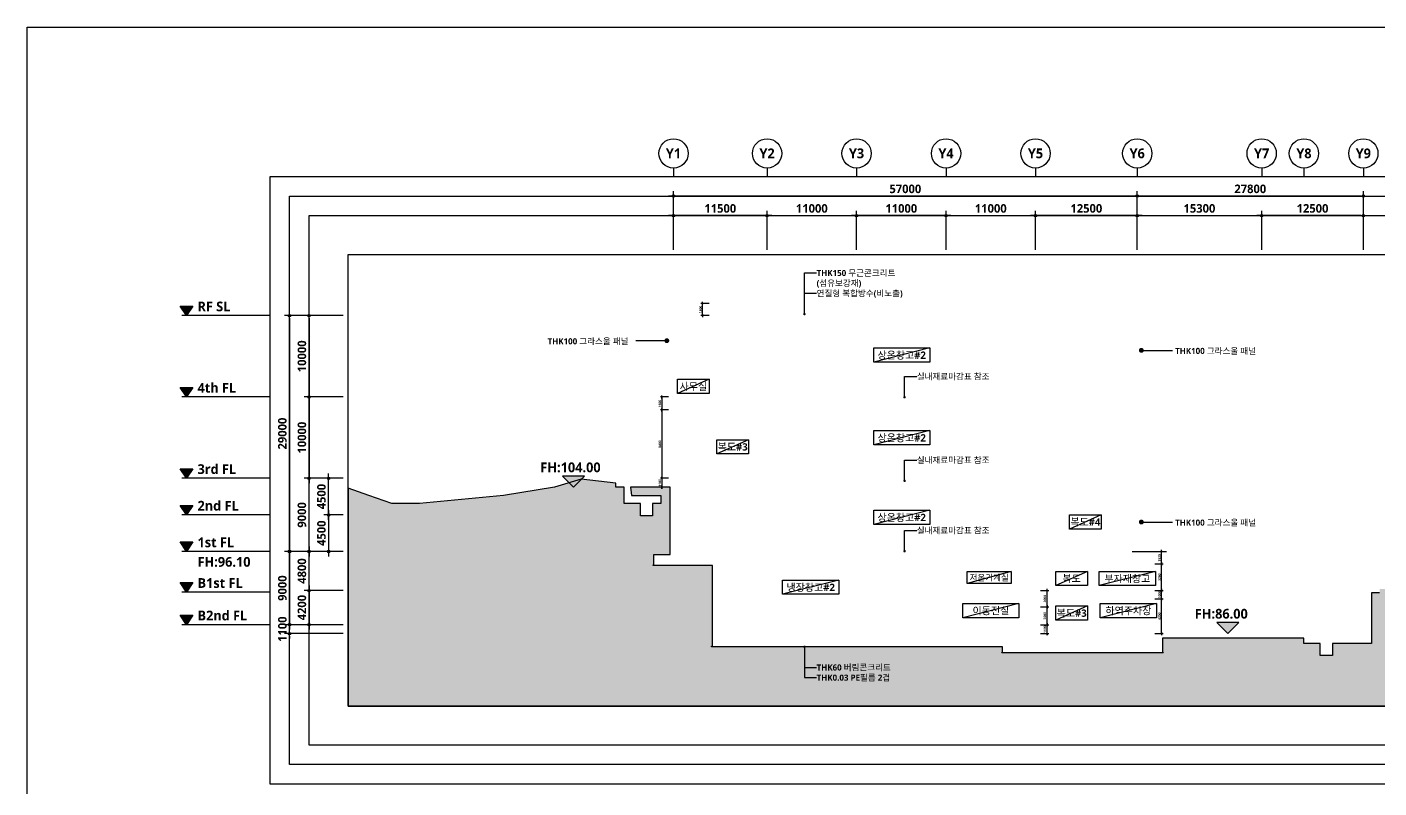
# Model space of a CAD drawing. Header units: millimetres. Extents: x 0 to 190005487, y 0 to 455456909.
# Drawn here: x 0 to 166186, y 84643 to 178200 of the extents above; entities that cross this region are included whole.
import ezdxf
from ezdxf.enums import TextEntityAlignment as Align

# ---------------------------------------------------------------- set-up
doc = ezdxf.new("R2010")
doc.units = ezdxf.units.MM
doc.header["$LTSCALE"] = 400
doc.header["$MEASUREMENT"] = 0
doc.header["$PDSIZE"] = -10
doc.layers.get('0').update_dxf_attribs({"linetype": 'CONTINUOUS'})
doc.layers.get('Defpoints').update_dxf_attribs({"color": 153, "linetype": 'CONTINUOUS'})
for name, color, linetype in [('A-ANNO-GRA1', 7, 'CONTINUOUS'), ('A-ANNO-TEXT1', 7, 'CONTINUOUS'), ('A-ANNO-TEXT2', 3, 'CONTINUOUS'), ('A-ST-AXIS-BUB', 7, 'CONTINUOUS'), ('A-ST-AXIS-DIM', 7, 'CONTINUOUS'), ('AA-XXXX-TXT2', 3, 'CONTINUOUS'), ('elev', 8, 'CONTINUOUS'), ('X-SEC-종$0$A-ST-AXIS-BUB', 7, 'CONTINUOUS')]:
    doc.layers.add(name, color=color, linetype=linetype)
doc.layers.add('Defpoint', color=161, linetype='CONTINUOUS', plot=False)
doc.styles.add('SH_대대리576', font='NanumGothicBold.ttf')
doc.dimstyles.new('SHP 100', dxfattribs={"dimscale": 100, "dimtxt": 3, "dimasz": 1, "dimexe": 2, "dimexo": 2, "dimgap": 1, "dimtad": 1, "dimdec": 0, "dimzin": 0, "dimdsep": 46, "dimtxsty": 'SH_대대리576', "dimblk": 'DIMDOT', "dimcen": 0.09, "dimclrt": 3, "dimadec": 0, "dimazin": 1, "dimtfac": 1, "dimtdec": 0, "dimtix": 1, "dimtmove": 2, "dimatfit": 0, "dimldrblk": 'DIMDOT', "dimfxl": 1, "dimtfillclr": 3, "dimtolj": 1, "dimtzin": 0, "dimarcsym": 0})
doc.dimstyles.new('SHP 600', dxfattribs={"dimscale": 300, "dimtxt": 3.5, "dimasz": 1, "dimexe": 2, "dimexo": 2, "dimgap": 1, "dimtad": 1, "dimdec": 0, "dimzin": 0, "dimdsep": 46, "dimtxsty": 'SH_대대리576', "dimblk": 'DIMDOT', "dimcen": 0.09, "dimclrd": 256, "dimclre": 256, "dimclrt": 3, "dimadec": 0, "dimazin": 1, "dimtfac": 1, "dimtdec": 0, "dimtix": 1, "dimtmove": 2, "dimatfit": 0, "dimldrblk": 'DIMDOT', "dimfxl": 1, "dimtfillclr": 3, "dimtolj": 1, "dimtzin": 0, "dimlwd": -1, "dimlwe": -1, "dimarcsym": 0})

# ---------------------------------------------------------------- blocks, each defined once
blk = doc.blocks.new('DIMDOT')
at = {"color": 0}
blk.add_line((-2, 0), (2, 0), dxfattribs=at)
for radius in [0.5, 0.25]:
    blk.add_circle((0, 0), radius, dxfattribs=at)
blk = doc.blocks.new('*D1411')
at = {"layer": 'A-ST-AXIS-DIM'}
for p, q in [((79468, 150817), (79468, 158017)), ((136468, 150817), (136468, 158017)), ((136168, 157417), (79768, 157417))]:
    blk.add_line(p, q, dxfattribs=at)
at = {"layer": 'Defpoints', "color": 0}
for p in [(79468, 157417), (79468, 150217), (136468, 150217)]:
    blk.add_point(p, dxfattribs=at)
at = {"layer": 'A-ST-AXIS-DIM', "linetype": 'ByBlock', "xscale": 300, "yscale": 300, "zscale": 300, "rotation": 180}
blk.add_blockref('DIMDOT', (79468, 157417), dxfattribs=at)
at = {"layer": 'A-ST-AXIS-DIM', "linetype": 'ByBlock', "xscale": 300, "yscale": 300, "zscale": 300}
blk.add_blockref('DIMDOT', (136468, 157417), dxfattribs=at)
at = {"layer": 'A-ST-AXIS-DIM', "color": 3, "insert": (107968, 158295), "char_height": 1050, "attachment_point": 5, "style": 'SH_대대리576'}
blk.add_mtext('\\A1;57000', dxfattribs=at)
blk = doc.blocks.new('*D1412')
at = {"layer": 'A-ST-AXIS-DIM'}
for p, q in [((79468, 150817), (79468, 155617)), ((90668, 155017), (79768, 155017)), ((90968, 150817), (90968, 155617))]:
    blk.add_line(p, q, dxfattribs=at)
at = {"layer": 'Defpoints', "color": 0}
for p in [(79468, 155017), (79468, 150217), (90968, 150217)]:
    blk.add_point(p, dxfattribs=at)
at = {"layer": 'A-ST-AXIS-DIM', "linetype": 'ByBlock', "xscale": 300, "yscale": 300, "zscale": 300, "rotation": 180}
blk.add_blockref('DIMDOT', (79468, 155017), dxfattribs=at)
at = {"layer": 'A-ST-AXIS-DIM', "linetype": 'ByBlock', "xscale": 300, "yscale": 300, "zscale": 300}
blk.add_blockref('DIMDOT', (90968, 155017), dxfattribs=at)
at = {"layer": 'A-ST-AXIS-DIM', "color": 3, "insert": (85218, 155895), "char_height": 1050, "attachment_point": 5, "style": 'SH_대대리576'}
blk.add_mtext('\\A1;11500', dxfattribs=at)
blk = doc.blocks.new('X-SEC-종$0$A-ST-AXIS-BUB-1')
at = {"layer": 'A-ST-AXIS-BUB'}
blk.add_line((0, 350), (0, 0), dxfattribs=at)
blk.add_circle((0, 950), 600, dxfattribs=at)
blk = doc.blocks.new('*D1413')
at = {"layer": 'A-ST-AXIS-DIM'}
for p, q in [((90968, 150817), (90968, 155617)), ((91268, 155017), (101668, 155017)), ((101968, 150817), (101968, 155617))]:
    blk.add_line(p, q, dxfattribs=at)
at = {"layer": 'Defpoints', "color": 0}
for p in [(101968, 155017), (90968, 150217), (101968, 150217)]:
    blk.add_point(p, dxfattribs=at)
at = {"layer": 'A-ST-AXIS-DIM', "linetype": 'ByBlock', "xscale": 300, "yscale": 300, "zscale": 300, "rotation": 180}
blk.add_blockref('DIMDOT', (90968, 155017), dxfattribs=at)
at = {"layer": 'A-ST-AXIS-DIM', "linetype": 'ByBlock', "xscale": 300, "yscale": 300, "zscale": 300}
blk.add_blockref('DIMDOT', (101968, 155017), dxfattribs=at)
at = {"layer": 'A-ST-AXIS-DIM', "color": 3, "insert": (96468, 155893), "char_height": 1050, "attachment_point": 5, "style": 'SH_대대리576'}
blk.add_mtext('\\A1;11000', dxfattribs=at)
blk = doc.blocks.new('*D1414')
at = {"layer": 'A-ST-AXIS-DIM'}
for p, q in [((101968, 150817), (101968, 155617)), ((112668, 155017), (102268, 155017)), ((112968, 150817), (112968, 155617))]:
    blk.add_line(p, q, dxfattribs=at)
at = {"layer": 'Defpoints', "color": 0}
for p in [(101968, 155017), (101968, 150217), (112968, 150217)]:
    blk.add_point(p, dxfattribs=at)
at = {"layer": 'A-ST-AXIS-DIM', "linetype": 'ByBlock', "xscale": 300, "yscale": 300, "zscale": 300, "rotation": 180}
blk.add_blockref('DIMDOT', (101968, 155017), dxfattribs=at)
at = {"layer": 'A-ST-AXIS-DIM', "linetype": 'ByBlock', "xscale": 300, "yscale": 300, "zscale": 300}
blk.add_blockref('DIMDOT', (112968, 155017), dxfattribs=at)
at = {"layer": 'A-ST-AXIS-DIM', "color": 3, "insert": (107468, 155893), "char_height": 1050, "attachment_point": 5, "style": 'SH_대대리576'}
blk.add_mtext('\\A1;11000', dxfattribs=at)
blk = doc.blocks.new('*D1415')
at = {"layer": 'A-ST-AXIS-DIM'}
for p, q in [((112968, 150817), (112968, 155617)), ((113268, 155017), (123668, 155017)), ((123968, 150817), (123968, 155617))]:
    blk.add_line(p, q, dxfattribs=at)
at = {"layer": 'Defpoints', "color": 0}
for p in [(123968, 155017), (112968, 150217), (123968, 150217)]:
    blk.add_point(p, dxfattribs=at)
at = {"layer": 'A-ST-AXIS-DIM', "linetype": 'ByBlock', "xscale": 300, "yscale": 300, "zscale": 300, "rotation": 180}
blk.add_blockref('DIMDOT', (112968, 155017), dxfattribs=at)
at = {"layer": 'A-ST-AXIS-DIM', "linetype": 'ByBlock', "xscale": 300, "yscale": 300, "zscale": 300}
blk.add_blockref('DIMDOT', (123968, 155017), dxfattribs=at)
at = {"layer": 'A-ST-AXIS-DIM', "color": 3, "insert": (118468, 155893), "char_height": 1050, "attachment_point": 5, "style": 'SH_대대리576'}
blk.add_mtext('\\A1;11000', dxfattribs=at)
blk = doc.blocks.new('*D1466')
at = {"layer": 'A-ST-AXIS-DIM'}
for p, q in [((123968, 150817), (123968, 155617)), ((136168, 155017), (124268, 155017)), ((136468, 150817), (136468, 155617))]:
    blk.add_line(p, q, dxfattribs=at)
at = {"layer": 'Defpoints', "color": 0}
for p in [(123968, 155017), (123968, 150217), (136468, 150217)]:
    blk.add_point(p, dxfattribs=at)
at = {"layer": 'A-ST-AXIS-DIM', "linetype": 'ByBlock', "xscale": 300, "yscale": 300, "zscale": 300, "rotation": 180}
blk.add_blockref('DIMDOT', (123968, 155017), dxfattribs=at)
at = {"layer": 'A-ST-AXIS-DIM', "linetype": 'ByBlock', "xscale": 300, "yscale": 300, "zscale": 300}
blk.add_blockref('DIMDOT', (136468, 155017), dxfattribs=at)
at = {"layer": 'A-ST-AXIS-DIM', "color": 3, "insert": (130218, 155896), "char_height": 1050, "attachment_point": 5, "style": 'SH_대대리576'}
blk.add_mtext('\\A1;12500', dxfattribs=at)
blk = doc.blocks.new('*D1467')
at = {"layer": 'A-ST-AXIS-DIM'}
for p, q in [((136468, 150817), (136468, 155617)), ((136768, 155017), (151468, 155017)), ((151768, 150817), (151768, 155617))]:
    blk.add_line(p, q, dxfattribs=at)
at = {"layer": 'Defpoints', "color": 0}
for p in [(151768, 155017), (136468, 150217), (151768, 150217)]:
    blk.add_point(p, dxfattribs=at)
at = {"layer": 'A-ST-AXIS-DIM', "linetype": 'ByBlock', "xscale": 300, "yscale": 300, "zscale": 300, "rotation": 180}
blk.add_blockref('DIMDOT', (136468, 155017), dxfattribs=at)
at = {"layer": 'A-ST-AXIS-DIM', "linetype": 'ByBlock', "xscale": 300, "yscale": 300, "zscale": 300}
blk.add_blockref('DIMDOT', (151768, 155017), dxfattribs=at)
at = {"layer": 'A-ST-AXIS-DIM', "color": 3, "insert": (144118, 155897), "char_height": 1050, "attachment_point": 5, "style": 'SH_대대리576'}
blk.add_mtext('\\A1;15300', dxfattribs=at)
blk = doc.blocks.new('*D1468')
at = {"layer": 'A-ST-AXIS-DIM'}
for p, q in [((151768, 150817), (151768, 155617)), ((163968, 155017), (152068, 155017)), ((164268, 150817), (164268, 155617))]:
    blk.add_line(p, q, dxfattribs=at)
at = {"layer": 'Defpoints', "color": 0}
for p in [(151768, 155017), (151768, 150217), (164268, 150217)]:
    blk.add_point(p, dxfattribs=at)
at = {"layer": 'A-ST-AXIS-DIM', "linetype": 'ByBlock', "xscale": 300, "yscale": 300, "zscale": 300, "rotation": 180}
blk.add_blockref('DIMDOT', (151768, 155017), dxfattribs=at)
at = {"layer": 'A-ST-AXIS-DIM', "linetype": 'ByBlock', "xscale": 300, "yscale": 300, "zscale": 300}
blk.add_blockref('DIMDOT', (164268, 155017), dxfattribs=at)
at = {"layer": 'A-ST-AXIS-DIM', "color": 3, "insert": (158018, 155896), "char_height": 1050, "attachment_point": 5, "style": 'SH_대대리576'}
blk.add_mtext('\\A1;12500', dxfattribs=at)
blk = doc.blocks.new('*D1469')
at = {"layer": 'A-ST-AXIS-DIM'}
for p, q in [((38868, 142717), (34068, 142717)), ((34668, 142417), (34668, 133017)), ((38868, 132717), (34068, 132717))]:
    blk.add_line(p, q, dxfattribs=at)
at = {"layer": 'Defpoints', "color": 0}
for p in [(39468, 142717), (34668, 132717), (39468, 132717)]:
    blk.add_point(p, dxfattribs=at)
at = {"layer": 'A-ST-AXIS-DIM', "linetype": 'ByBlock', "xscale": 300, "yscale": 300, "zscale": 300}
for p, rotation in [((34668, 142717), 90), ((34668, 132717), 270)]:
    blk.add_blockref('DIMDOT', p, dxfattribs=dict(at, rotation=rotation))
at = {"layer": 'A-ST-AXIS-DIM', "color": 3, "insert": (33792, 137717), "char_height": 1050, "attachment_point": 5, "rotation": 90, "style": 'SH_대대리576'}
blk.add_mtext('\\A1;10000', dxfattribs=at)
blk = doc.blocks.new('*D1470')
at = {"layer": 'A-ST-AXIS-DIM'}
for p, q in [((38868, 132717), (34068, 132717)), ((34668, 132417), (34668, 123017)), ((38868, 122717), (34068, 122717))]:
    blk.add_line(p, q, dxfattribs=at)
at = {"layer": 'Defpoints', "color": 0}
for p in [(39468, 132717), (34668, 122717), (39468, 122717)]:
    blk.add_point(p, dxfattribs=at)
at = {"layer": 'A-ST-AXIS-DIM', "linetype": 'ByBlock', "xscale": 300, "yscale": 300, "zscale": 300}
for p, rotation in [((34668, 132717), 90), ((34668, 122717), 270)]:
    blk.add_blockref('DIMDOT', p, dxfattribs=dict(at, rotation=rotation))
at = {"layer": 'A-ST-AXIS-DIM', "color": 3, "insert": (33792, 127717), "char_height": 1050, "attachment_point": 5, "rotation": 90, "style": 'SH_대대리576'}
blk.add_mtext('\\A1;10000', dxfattribs=at)
blk = doc.blocks.new('*D1471')
at = {"layer": 'A-ST-AXIS-DIM'}
for p, q in [((38868, 122717), (34068, 122717)), ((34668, 114017), (34668, 122417)), ((38868, 113717), (34068, 113717))]:
    blk.add_line(p, q, dxfattribs=at)
at = {"layer": 'Defpoints', "color": 0}
for p in [(34668, 122717), (39468, 122717), (39468, 113717)]:
    blk.add_point(p, dxfattribs=at)
at = {"layer": 'A-ST-AXIS-DIM', "linetype": 'ByBlock', "xscale": 300, "yscale": 300, "zscale": 300}
for p, rotation in [((34668, 122717), 90), ((34668, 113717), 270)]:
    blk.add_blockref('DIMDOT', p, dxfattribs=dict(at, rotation=rotation))
at = {"layer": 'A-ST-AXIS-DIM', "color": 3, "insert": (33788, 118217), "char_height": 1050, "attachment_point": 5, "rotation": 90, "style": 'SH_대대리576'}
blk.add_mtext('\\A1;9000', dxfattribs=at)
blk = doc.blocks.new('*D1472')
at = {"layer": 'A-ST-AXIS-DIM'}
for p, q in [((38868, 108917), (34068, 108917)), ((34668, 108617), (34668, 105017)), ((38868, 104717), (34068, 104717))]:
    blk.add_line(p, q, dxfattribs=at)
at = {"layer": 'Defpoints', "color": 0}
for p in [(39468, 108917), (34668, 104717), (39468, 104717)]:
    blk.add_point(p, dxfattribs=at)
at = {"layer": 'A-ST-AXIS-DIM', "linetype": 'ByBlock', "xscale": 300, "yscale": 300, "zscale": 300}
for p, rotation in [((34668, 108917), 90), ((34668, 104717), 270)]:
    blk.add_blockref('DIMDOT', p, dxfattribs=dict(at, rotation=rotation))
at = {"layer": 'A-ST-AXIS-DIM', "color": 3, "insert": (33791, 106817), "char_height": 1050, "attachment_point": 5, "rotation": 90, "style": 'SH_대대리576'}
blk.add_mtext('\\A1;4200', dxfattribs=at)
blk = doc.blocks.new('*D1473')
at = {"layer": 'A-ST-AXIS-DIM'}
for p, q in [((38868, 113717), (34068, 113717)), ((34668, 109217), (34668, 113417)), ((38868, 108917), (34068, 108917))]:
    blk.add_line(p, q, dxfattribs=at)
at = {"layer": 'Defpoints', "color": 0}
for p in [(34668, 113717), (39468, 113717), (39468, 108917)]:
    blk.add_point(p, dxfattribs=at)
at = {"layer": 'A-ST-AXIS-DIM', "linetype": 'ByBlock', "xscale": 300, "yscale": 300, "zscale": 300}
for p, rotation in [((34668, 113717), 90), ((34668, 108917), 270)]:
    blk.add_blockref('DIMDOT', p, dxfattribs=dict(at, rotation=rotation))
at = {"layer": 'A-ST-AXIS-DIM', "color": 3, "insert": (33788, 111317), "char_height": 1050, "attachment_point": 5, "rotation": 90, "style": 'SH_대대리576'}
blk.add_mtext('\\A1;4800', dxfattribs=at)
blk = doc.blocks.new('*D1483')
at = {"layer": 'A-ST-AXIS-DIM'}
for p, q in [((38868, 104717), (31668, 104717)), ((32268, 105017), (32268, 105317)), ((32268, 103617), (32268, 104717)), ((38868, 103617), (31668, 103617)), ((32268, 103317), (32268, 103017))]:
    blk.add_line(p, q, dxfattribs=at)
at = {"layer": 'Defpoints', "color": 0}
for p in [(32268, 104717), (39468, 104717), (39468, 103617)]:
    blk.add_point(p, dxfattribs=at)
at = {"layer": 'A-ST-AXIS-DIM', "linetype": 'ByBlock', "xscale": 300, "yscale": 300, "zscale": 300}
for p, rotation in [((32268, 104717), 270), ((32268, 103617), 90)]:
    blk.add_blockref('DIMDOT', p, dxfattribs=dict(at, rotation=rotation))
at = {"layer": 'A-ST-AXIS-DIM', "color": 3, "insert": (31392, 104167), "char_height": 1050, "attachment_point": 5, "rotation": 90, "style": 'SH_대대리576'}
blk.add_mtext('\\A1;1100', dxfattribs=at)
blk = doc.blocks.new('*D1486')
at = {"layer": 'A-ST-AXIS-DIM'}
for p, q in [((38868, 142717), (31668, 142717)), ((32268, 142417), (32268, 114017)), ((38868, 113717), (31668, 113717))]:
    blk.add_line(p, q, dxfattribs=at)
at = {"layer": 'Defpoints', "color": 0}
for p in [(39468, 142717), (32268, 113717), (39468, 113717)]:
    blk.add_point(p, dxfattribs=at)
at = {"layer": 'A-ST-AXIS-DIM', "linetype": 'ByBlock', "xscale": 300, "yscale": 300, "zscale": 300}
for p, rotation in [((32268, 142717), 90), ((32268, 113717), 270)]:
    blk.add_blockref('DIMDOT', p, dxfattribs=dict(at, rotation=rotation))
at = {"layer": 'A-ST-AXIS-DIM', "color": 3, "insert": (31388, 128217), "char_height": 1050, "attachment_point": 5, "rotation": 90, "style": 'SH_대대리576'}
blk.add_mtext('\\A1;29000', dxfattribs=at)
blk = doc.blocks.new('Level - GL_Architecture-538196-단면도-1')
at = {"layer": 'A-ST-AXIS-DIM'}
blk.add_hatch(color=256, dxfattribs=at).paths.add_polyline_path([(-50936, 1188), (-50144, 0), (-49352, 1188)], flags=0)
for p, q in [((-50936, 1188), (-49352, 1188)), ((-50144, 0), (-50936, 1188)), ((-49352, 1188), (-50144, 0)), ((-39756, 0), (-50744, 0))]:
    blk.add_line(p, q, dxfattribs=at)
blk = doc.blocks.new('*D1567')
at = {"layer": 'A-ST-AXIS-DIM'}
for p, q in [((38868, 113717), (31668, 113717)), ((32268, 113417), (32268, 105017)), ((38868, 104717), (31668, 104717))]:
    blk.add_line(p, q, dxfattribs=at)
at = {"layer": 'Defpoints', "color": 0}
for p in [(39468, 113717), (32268, 104717), (39468, 104717)]:
    blk.add_point(p, dxfattribs=at)
at = {"layer": 'A-ST-AXIS-DIM', "linetype": 'ByBlock', "xscale": 300, "yscale": 300, "zscale": 300}
for p, rotation in [((32268, 113717), 90), ((32268, 104717), 270)]:
    blk.add_blockref('DIMDOT', p, dxfattribs=dict(at, rotation=rotation))
at = {"layer": 'A-ST-AXIS-DIM', "color": 3, "insert": (31388, 109217), "char_height": 1050, "attachment_point": 5, "rotation": 90, "style": 'SH_대대리576'}
blk.add_mtext('\\A1;9000', dxfattribs=at)
blk = doc.blocks.new('*D1568')
at = {"layer": 'A-ST-AXIS-DIM'}
for p, q in [((38868, 118217), (36468, 118217)), ((37068, 117917), (37068, 114017)), ((38868, 113717), (36468, 113717))]:
    blk.add_line(p, q, dxfattribs=at)
at = {"layer": 'Defpoints', "color": 0}
for p in [(39468, 118217), (37068, 113717), (39468, 113717)]:
    blk.add_point(p, dxfattribs=at)
at = {"layer": 'A-ST-AXIS-DIM', "linetype": 'ByBlock', "xscale": 300, "yscale": 300, "zscale": 300}
for p, rotation in [((37068, 118217), 90), ((37068, 113717), 270)]:
    blk.add_blockref('DIMDOT', p, dxfattribs=dict(at, rotation=rotation))
at = {"layer": 'A-ST-AXIS-DIM', "color": 3, "insert": (36191, 115967), "char_height": 1050, "attachment_point": 5, "rotation": 90, "style": 'SH_대대리576'}
blk.add_mtext('\\A1;4500', dxfattribs=at)
blk = doc.blocks.new('*D1569')
at = {"layer": 'A-ST-AXIS-DIM'}
for p, q in [((38868, 122717), (36468, 122717)), ((37068, 118517), (37068, 122417)), ((38868, 118217), (36468, 118217))]:
    blk.add_line(p, q, dxfattribs=at)
at = {"layer": 'Defpoints', "color": 0}
for p in [(37068, 122717), (39468, 122717), (39468, 118217)]:
    blk.add_point(p, dxfattribs=at)
at = {"layer": 'A-ST-AXIS-DIM', "linetype": 'ByBlock', "xscale": 300, "yscale": 300, "zscale": 300}
for p, rotation in [((37068, 122717), 90), ((37068, 118217), 270)]:
    blk.add_blockref('DIMDOT', p, dxfattribs=dict(at, rotation=rotation))
at = {"layer": 'A-ST-AXIS-DIM', "color": 3, "insert": (36191, 120467), "char_height": 1050, "attachment_point": 5, "rotation": 90, "style": 'SH_대대리576'}
blk.add_mtext('\\A1;4500', dxfattribs=at)
blk = doc.blocks.new('*D1625')
at = {"color": 0, "lineweight": -2}
for p, q in [((124568, 104717), (125585, 104717)), ((125385, 104817), (125385, 104917)), ((125385, 103617), (125385, 104717)), ((124568, 103617), (125585, 103617)), ((125385, 103517), (125385, 103417))]:
    blk.add_line(p, q, dxfattribs=at)
at = {"layer": 'Defpoints', "color": 0}
for p in [(124368, 104717), (125385, 104717), (124368, 103617)]:
    blk.add_point(p, dxfattribs=at)
at = {"color": 0, "linetype": 'ByBlock', "lineweight": -2, "xscale": 100, "yscale": 100, "zscale": 100}
for p, rotation in [((125385, 104717), 270), ((125385, 103617), 90)]:
    blk.add_blockref('DIMDOT', p, dxfattribs=dict(at, rotation=rotation))
at = {"color": 3, "insert": (125120, 104167), "char_height": 300, "attachment_point": 5, "rotation": 90, "style": 'SH_대대리576'}
blk.add_mtext('\\A1;1100', dxfattribs=at)
blk = doc.blocks.new('*D4247')
at = {"color": 0, "lineweight": -2}
for p, q in [((83863, 144217), (82847, 144217)), ((83047, 142817), (83047, 144117)), ((83863, 142717), (82847, 142717))]:
    blk.add_line(p, q, dxfattribs=at)
at = {"layer": 'Defpoints', "color": 0}
for p in [(83047, 144217), (84063, 144217), (84063, 142717)]:
    blk.add_point(p, dxfattribs=at)
at = {"color": 0, "linetype": 'ByBlock', "lineweight": -2, "xscale": 100, "yscale": 100, "zscale": 100}
for p, rotation in [((83047, 144217), 90), ((83047, 142717), 270)]:
    blk.add_blockref('DIMDOT', p, dxfattribs=dict(at, rotation=rotation))
at = {"color": 3, "insert": (82782, 143467), "char_height": 300, "attachment_point": 5, "rotation": 90, "style": 'SH_대대리576'}
blk.add_mtext('\\A1;1500', dxfattribs=at)
blk = doc.blocks.new('*D5455')
at = {"color": 0, "lineweight": -2}
for p, q in [((124568, 106917), (125585, 106917)), ((125385, 104817), (125385, 106817)), ((124568, 104717), (125585, 104717))]:
    blk.add_line(p, q, dxfattribs=at)
at = {"layer": 'Defpoints', "color": 0}
for p in [(124368, 106917), (125385, 106917), (124368, 104717)]:
    blk.add_point(p, dxfattribs=at)
at = {"color": 0, "linetype": 'ByBlock', "lineweight": -2, "xscale": 100, "yscale": 100, "zscale": 100}
for p, rotation in [((125385, 106917), 90), ((125385, 104717), 270)]:
    blk.add_blockref('DIMDOT', p, dxfattribs=dict(at, rotation=rotation))
at = {"color": 3, "insert": (125120, 105817), "char_height": 300, "attachment_point": 5, "rotation": 90, "style": 'SH_대대리576'}
blk.add_mtext('\\A1;2200', dxfattribs=at)
blk = doc.blocks.new('*D5456')
at = {"color": 0, "lineweight": -2}
for p, q in [((124568, 108917), (125585, 108917)), ((125385, 107017), (125385, 108817)), ((124568, 106917), (125585, 106917))]:
    blk.add_line(p, q, dxfattribs=at)
at = {"layer": 'Defpoints', "color": 0}
for p in [(124368, 108917), (125385, 108917), (124368, 106917)]:
    blk.add_point(p, dxfattribs=at)
at = {"color": 0, "linetype": 'ByBlock', "lineweight": -2, "xscale": 100, "yscale": 100, "zscale": 100}
for p, rotation in [((125385, 108917), 90), ((125385, 106917), 270)]:
    blk.add_blockref('DIMDOT', p, dxfattribs=dict(at, rotation=rotation))
at = {"color": 3, "insert": (125120, 107917), "char_height": 300, "attachment_point": 5, "rotation": 90, "style": 'SH_대대리576'}
blk.add_mtext('\\A1;2000', dxfattribs=at)
blk = doc.blocks.new('*D6403')
at = {"layer": 'A-ST-AXIS-DIM'}
for p, q in [((136468, 150817), (136468, 158017)), ((164268, 150817), (164268, 158017)), ((163968, 157417), (136768, 157417))]:
    blk.add_line(p, q, dxfattribs=at)
at = {"layer": 'Defpoints', "color": 0}
for p in [(136468, 157417), (136468, 150217), (164268, 150217)]:
    blk.add_point(p, dxfattribs=at)
at = {"layer": 'A-ST-AXIS-DIM', "linetype": 'ByBlock', "xscale": 300, "yscale": 300, "zscale": 300, "rotation": 180}
blk.add_blockref('DIMDOT', (136468, 157417), dxfattribs=at)
at = {"layer": 'A-ST-AXIS-DIM', "linetype": 'ByBlock', "xscale": 300, "yscale": 300, "zscale": 300}
blk.add_blockref('DIMDOT', (164268, 157417), dxfattribs=at)
at = {"layer": 'A-ST-AXIS-DIM', "color": 3, "insert": (150368, 158297), "char_height": 1050, "attachment_point": 5, "style": 'SH_대대리576'}
blk.add_mtext('\\A1;27800', dxfattribs=at)
blk = doc.blocks.new('*D6404')
at = {"color": 0, "lineweight": -2}
for p, q in [((78868, 131117), (77851, 131117)), ((78051, 131017), (78051, 122817)), ((78868, 122717), (77851, 122717))]:
    blk.add_line(p, q, dxfattribs=at)
at = {"layer": 'Defpoints', "color": 0}
for p in [(79068, 131117), (78051, 122717), (79068, 122717)]:
    blk.add_point(p, dxfattribs=at)
at = {"color": 0, "linetype": 'ByBlock', "lineweight": -2, "xscale": 100, "yscale": 100, "zscale": 100}
for p, rotation in [((78051, 131117), 90), ((78051, 122717), 270)]:
    blk.add_blockref('DIMDOT', p, dxfattribs=dict(at, rotation=rotation))
at = {"color": 3, "insert": (77786, 126917), "char_height": 300, "attachment_point": 5, "rotation": 90, "style": 'SH_대대리576'}
blk.add_mtext('\\A1;8400', dxfattribs=at)
blk = doc.blocks.new('*D6405')
at = {"color": 0, "lineweight": -2}
for p, q in [((78868, 122717), (77851, 122717)), ((78868, 121617), (77851, 121617)), ((78051, 122817), (78051, 122917)), ((78051, 122717), (78051, 121617)), ((78051, 121517), (78051, 121417))]:
    blk.add_line(p, q, dxfattribs=at)
at = {"layer": 'Defpoints', "color": 0}
for p in [(78051, 121617), (79068, 122717), (79068, 121617)]:
    blk.add_point(p, dxfattribs=at)
at = {"color": 0, "linetype": 'ByBlock', "lineweight": -2, "xscale": 100, "yscale": 100, "zscale": 100}
for p, rotation in [((78051, 122717), 270), ((78051, 121617), 90)]:
    blk.add_blockref('DIMDOT', p, dxfattribs=dict(at, rotation=rotation))
at = {"color": 3, "insert": (77787, 122167), "char_height": 300, "attachment_point": 5, "rotation": 90, "style": 'SH_대대리576'}
blk.add_mtext('\\A1;1100', dxfattribs=at)
blk = doc.blocks.new('*D6406')
at = {"color": 0, "lineweight": -2}
for p, q in [((78868, 132717), (77851, 132717)), ((78051, 132617), (78051, 131217)), ((78868, 131117), (77851, 131117))]:
    blk.add_line(p, q, dxfattribs=at)
at = {"layer": 'Defpoints', "color": 0}
for p in [(79068, 132717), (78051, 131117), (79068, 131117)]:
    blk.add_point(p, dxfattribs=at)
at = {"color": 0, "linetype": 'ByBlock', "lineweight": -2, "xscale": 100, "yscale": 100, "zscale": 100}
for p, rotation in [((78051, 132717), 90), ((78051, 131117), 270)]:
    blk.add_blockref('DIMDOT', p, dxfattribs=dict(at, rotation=rotation))
at = {"color": 3, "insert": (77786, 131917), "char_height": 300, "attachment_point": 5, "rotation": 90, "style": 'SH_대대리576'}
blk.add_mtext('\\A1;1600', dxfattribs=at)
blk = doc.blocks.new('*D6454')
at = {"color": 0, "lineweight": -2}
for p, q in [((138653, 107917), (139670, 107917)), ((139470, 103717), (139470, 107817)), ((138653, 103617), (139670, 103617))]:
    blk.add_line(p, q, dxfattribs=at)
at = {"layer": 'Defpoints', "color": 0}
for p in [(138453, 107917), (139470, 107917), (138453, 103617)]:
    blk.add_point(p, dxfattribs=at)
at = {"color": 0, "linetype": 'ByBlock', "lineweight": -2, "xscale": 100, "yscale": 100, "zscale": 100}
for p, rotation in [((139470, 107917), 90), ((139470, 103617), 270)]:
    blk.add_blockref('DIMDOT', p, dxfattribs=dict(at, rotation=rotation))
at = {"color": 3, "insert": (139205, 105767), "char_height": 300, "attachment_point": 5, "rotation": 90, "style": 'SH_대대리576'}
blk.add_mtext('\\A1;4300', dxfattribs=at)
blk = doc.blocks.new('*D6455')
at = {"color": 0, "lineweight": -2}
for p, q in [((138653, 108917), (139670, 108917)), ((139470, 109017), (139470, 109117)), ((139470, 107917), (139470, 108917)), ((138653, 107917), (139670, 107917)), ((139470, 107817), (139470, 107717))]:
    blk.add_line(p, q, dxfattribs=at)
at = {"layer": 'Defpoints', "color": 0}
for p in [(138453, 108917), (139470, 108917), (138453, 107917)]:
    blk.add_point(p, dxfattribs=at)
at = {"color": 0, "linetype": 'ByBlock', "lineweight": -2, "xscale": 100, "yscale": 100, "zscale": 100}
for p, rotation in [((139470, 108917), 270), ((139470, 107917), 90)]:
    blk.add_blockref('DIMDOT', p, dxfattribs=dict(at, rotation=rotation))
at = {"color": 3, "insert": (139206, 108417), "char_height": 300, "attachment_point": 5, "rotation": 90, "style": 'SH_대대리576'}
blk.add_mtext('\\A1;1000', dxfattribs=at)
blk = doc.blocks.new('*D6456')
at = {"color": 0, "lineweight": -2}
for p, q in [((138653, 112197), (139670, 112197)), ((139470, 109017), (139470, 112097)), ((138653, 108917), (139670, 108917))]:
    blk.add_line(p, q, dxfattribs=at)
at = {"layer": 'Defpoints', "color": 0}
for p in [(138453, 112197), (139470, 112197), (138453, 108917)]:
    blk.add_point(p, dxfattribs=at)
at = {"color": 0, "linetype": 'ByBlock', "lineweight": -2, "xscale": 100, "yscale": 100, "zscale": 100}
for p, rotation in [((139470, 112197), 90), ((139470, 108917), 270)]:
    blk.add_blockref('DIMDOT', p, dxfattribs=dict(at, rotation=rotation))
at = {"color": 3, "insert": (139205, 110557), "char_height": 300, "attachment_point": 5, "rotation": 90, "style": 'SH_대대리576'}
blk.add_mtext('\\A1;3280', dxfattribs=at)
blk = doc.blocks.new('*D6457')
at = {"color": 0, "lineweight": -2}
for p, q in [((138653, 113717), (139670, 113717)), ((139470, 112297), (139470, 113617)), ((138653, 112197), (139670, 112197))]:
    blk.add_line(p, q, dxfattribs=at)
at = {"layer": 'Defpoints', "color": 0}
for p in [(138453, 113717), (139470, 113717), (138453, 112197)]:
    blk.add_point(p, dxfattribs=at)
at = {"color": 0, "linetype": 'ByBlock', "lineweight": -2, "xscale": 100, "yscale": 100, "zscale": 100}
for p, rotation in [((139470, 113717), 90), ((139470, 112197), 270)]:
    blk.add_blockref('DIMDOT', p, dxfattribs=dict(at, rotation=rotation))
at = {"color": 3, "insert": (139205, 112957), "char_height": 300, "attachment_point": 5, "rotation": 90, "style": 'SH_대대리576'}
blk.add_mtext('\\A1;1520', dxfattribs=at)

msp = doc.modelspace()

# ---------------------------------------------------------------- hatches: boundary and pattern name
at = {"transparency": 33554687}
h = msp.add_hatch(color=256, dxfattribs=at)
h.dxf.hatch_style = 1
h.paths.add_polyline_path([(68518.5, 122967.4), (65818.5, 122967.4), (67168.5, 121617.4)])
h = msp.add_hatch(color=256, dxfattribs=at)
h.dxf.hatch_style = 1
h.paths.add_polyline_path([(148965.8, 104967.4), (146265.8, 104967.4), (147615.8, 103617.4)])
at = {"layer": 'elev', "transparency": 33554687}
h = msp.add_hatch(color=256, dxfattribs=at)
h.dxf.hatch_style = 1
h.paths.add_polyline_path([(42001.9, 120617.4), (39467.9, 121514.4), (39467.9, 94717.4), (192988.5, 94717.4), (192988.5, 103617.4), (192396.7, 103617.4), (191808.3, 102617.4), (190305.3, 101617.4), (188859.3, 100617.4), (187900.3, 99617.4), (185729.3, 99617.4), (184865.3, 100617.4), (183067.3, 101617.4), (180976.3, 102617.4), (179066.3, 103617.4), (176962.3, 104617.4), (175170.3, 105617.4), (173421.3, 106617.4), (171609.3, 107617.4), (170197.3, 108617.4), (169525, 109117.4), (166267.9, 109117.4), (166267.9, 108617.4), (165267.9, 108617.4), (165267.9, 105562.7), (165267.9, 102417.4), (160467.9, 102417.4), (160467.9, 100917.4), (158967.9, 100917.4), (158967.9, 102417.4), (156967.9, 102417.4), (156967.9, 103057.4), (139567.9, 103057.4), (139567.9, 101317.4), (139667.9, 101317.4), (139667.9, 101257.3), (119817.9, 101257.3), (119817.9, 101317.4), (119917.9, 101317.4), (119917.9, 102007.4), (84155.7, 102007.4), (84155.7, 102067.4), (84255.7, 102067.4), (84255.7, 112007.4), (76967.9, 112007.4), (76967.9, 112067.4), (77067.9, 112067.4), (77067.9, 113367.4), (79067.9, 113367.4), (79067.9, 121367.4), (79067.9, 121617.4), (74200.6, 121617.4), (74304.3, 120617.4), (77896.9, 120617.4), (77896.9, 119617.4), (76896.9, 119617.4), (76896.9, 118117.4), (75396.9, 118117.4), (75396.9, 119617.4), (73396.9, 119617.4), (73396.9, 121617.4), (72396.9, 121617.4), (72396.9, 122117.4), (68097.9, 122617.4), (64846.9, 121617.4), (58557.9, 120617.4), (48245.9, 119617.4), (44853.9, 119617.4)])

# ---------------------------------------------------------------- linework, layer by layer
msp.add_line((135867.8, 113717.4), (140075.7, 113717.4))
for points in [[(78496.1, 139632.8), (74819.5, 139632.8)], [(137129.4, 138448), (140806, 138448)], [(74200.6, 121617.4), (74304.3, 120617.4), (77896.9, 120617.4), (77896.9, 119617.4), (76896.9, 119617.4), (76896.9, 118117.4), (75396.9, 118117.4), (75396.9, 119617.4), (73396.9, 119617.4), (73396.9, 121617.4), (72396.9, 121617.4), (72396.9, 122117.4), (68097.9, 122617.4), (64846.9, 121617.4), (58557.9, 120617.4), (48245.9, 119617.4), (44853.9, 119617.4)], [(137129.4, 117338.3), (140806, 117338.3)]]:
    msp.add_lwpolyline(points)
at = {"const_width": 300}
for points in [[(78496.1, 139632.8, 1), (78796.1, 139632.8, 1)], [(137129.4, 138448, -1), (136829.4, 138448, -1)], [(137129.4, 117338.3, -1), (136829.4, 117338.3, -1)]]:
    msp.add_lwpolyline(points, format="xyb", close=True, dxfattribs=at)
for points in [[(68518.5, 122967.4), (65818.5, 122967.4), (67168.5, 121617.4)], [(148965.8, 104967.4), (146265.8, 104967.4), (147615.8, 103617.4)]]:
    msp.add_lwpolyline(points, close=True)
at = {"layer": 'A-ANNO-GRA1'}
for points in [[(95560.2, 142908.9), (95560.2, 147958.9)], [(95560.2, 147958.9), (97060.2, 147958.9)], [(95560.2, 145458.9), (97060.2, 145458.9)], [(107870.2, 132682.7), (107870.2, 135232.7)], [(107870.2, 135232.7), (109370.2, 135232.7)], [(107870.2, 122411.1), (107870.2, 124961.1)], [(107870.2, 124961.1), (109370.2, 124961.1)], [(107870.2, 113754.8), (107870.2, 116304.8)], [(107870.2, 116304.8), (109370.2, 116304.8)], [(95560.2, 102007.4), (95560.2, 98207.4)], [(95560.2, 99457.4), (97060.2, 99457.4)], [(95560.2, 98207.4), (97060.2, 98207.4)]]:
    msp.add_lwpolyline(points, dxfattribs=at)
at = {"layer": 'A-ANNO-GRA1', "const_width": 150}
for points in [[(95485.2, 142908.9, -1), (95635.2, 142908.9, -1)], [(107795.2, 132682.7, -1), (107945.2, 132682.7, -1)], [(107795.2, 122411.1, -1), (107945.2, 122411.1, -1)], [(107795.2, 113754.8, -1), (107945.2, 113754.8, -1)], [(95485.2, 102007.4, 1), (95635.2, 102007.4, 1)]]:
    msp.add_lwpolyline(points, format="xyb", close=True, dxfattribs=at)
at = {"layer": 'A-ANNO-GRA1'}
for points in [[(104095.4, 138761.6), (110995.4, 138761.6), (110995.4, 137011.6), (104095.4, 137011.6)], [(79956.4, 134891.6), (83856.4, 134891.6), (83856.4, 133141.6), (79956.4, 133141.6)], [(104095.4, 128597), (110995.4, 128597), (110995.4, 126847), (104095.4, 126847)], [(84796.1, 127461.1), (88696.1, 127461.1), (88696.1, 125711.1), (84796.1, 125711.1)], [(104095.4, 118807), (110995.4, 118807), (110995.4, 117057), (104095.4, 117057)], [(128146.4, 118232.9), (132046.4, 118232.9), (132046.4, 116482.9), (128146.4, 116482.9)], [(92878.9, 110205.3), (99778.9, 110205.3), (99778.9, 108455.3), (92878.9, 108455.3)], [(115578.5, 111272.2), (120978.5, 111272.2), (120978.5, 109772.2), (115578.5, 109772.2)], [(126460.8, 111272.2), (130360.8, 111272.2), (130360.8, 109522.2), (126460.8, 109522.2)], [(131807.9, 111272.2), (138707.9, 111272.2), (138707.9, 109522.2), (131807.9, 109522.2)], [(115034.4, 107324.1), (121934.4, 107324.1), (121934.4, 105574.1), (115034.4, 105574.1)], [(126460.8, 107021.4), (130360.8, 107021.4), (130360.8, 105271.4), (126460.8, 105271.4)], [(131933.5, 107324.1), (138833.5, 107324.1), (138833.5, 105574.1), (131933.5, 105574.1)]]:
    msp.add_lwpolyline(points, close=True, dxfattribs=at)
at = {"layer": 'Defpoint'}
for p, q in [((110995.4, 138761.6), (104095.4, 137011.6)), ((83856.4, 134891.6), (79956.4, 133141.6)), ((110995.4, 128597), (104095.4, 126847)), ((88696.1, 127461.1), (84796.1, 125711.1)), ((110995.4, 118807), (104095.4, 117057)), ((132046.4, 118232.9), (128146.4, 116482.9)), ((99778.9, 110205.3), (92878.9, 108455.3)), ((120978.5, 111272.2), (115578.5, 109772.2)), ((130360.8, 111272.2), (126460.8, 109522.2)), ((138707.9, 111272.2), (131807.9, 109522.2)), ((121934.4, 107324.1), (115034.4, 105574.1)), ((130360.8, 107021.4), (126460.8, 105271.4)), ((138833.5, 107324.1), (131933.5, 105574.1))]:
    msp.add_line(p, q, dxfattribs=at)
for points in [[(0, 178200), (252000, 178200), (252000, 0), (0, 0)], [(0, 178200), (252000, 178200), (252000, 0), (0, 0)], [(29867.9, 159817.4), (202588.5, 159817.4), (202588.5, 85117.4), (29867.9, 85117.4)], [(32267.9, 157417.4), (200188.5, 157417.4), (200188.5, 87517.4), (32267.9, 87517.4)], [(34667.9, 155017.4), (197788.5, 155017.4), (197788.5, 89917.4), (34667.9, 89917.4)], [(39467.9, 150217.4), (192988.5, 150217.4), (192988.5, 94717.4), (39467.9, 94717.4)]]:
    msp.add_lwpolyline(points, close=True, dxfattribs=at)
at = {"layer": 'elev', "elevation": -103000}
for points in [[(42001.9, 120617.4), (39467.9, 121514.4), (39467.9, 94717.4), (192988.5, 94717.4)], [(166267.9, 108617.4), (165267.9, 108617.4), (165267.9, 105562.7), (165267.9, 102417.4), (160467.9, 102417.4), (160467.9, 100917.4), (158967.9, 100917.4), (158967.9, 102417.4), (156967.9, 102417.4), (156967.9, 103057.4), (139567.9, 103057.4), (139567.9, 101317.4), (139667.9, 101317.4), (139667.9, 101257.3), (119817.9, 101257.3), (119817.9, 101317.4), (119917.9, 101317.4), (119917.9, 102007.4), (84155.7, 102007.4), (84155.7, 102067.4), (84255.7, 102067.4), (84255.7, 112007.4), (76967.9, 112007.4), (76967.9, 112067.4), (77067.9, 112067.4), (77067.9, 113367.4), (79067.9, 113367.4), (79067.9, 121367.4), (79067.9, 121617.4), (74200.6, 121617.4), (74304.3, 120617.4), (77896.9, 120617.4), (77896.9, 119617.4), (76896.9, 119617.4), (76896.9, 118117.4), (75396.9, 118117.4), (75396.9, 119617.4), (73396.9, 119617.4), (73396.9, 121617.4), (72396.9, 121617.4), (72396.9, 122117.4), (68097.9, 122617.4), (64846.9, 121617.4), (58557.9, 120617.4), (48245.9, 119617.4), (44853.9, 119617.4), (42001.9, 120617.4)]]:
    msp.add_lwpolyline(points, dxfattribs=at)

# ---------------------------------------------------------------- block references
at = {"layer": 'A-ST-AXIS-BUB', "xscale": 3, "yscale": 3, "zscale": 3}
msp.add_blockref('X-SEC-종$0$A-ST-AXIS-BUB-1', (79467.9, 159817.4), dxfattribs=at)
at = {"layer": 'A-ST-AXIS-DIM', "xscale": 0.9876543209876538, "yscale": 0.9876543209876538, "zscale": 0.9876543209876538}
for p in [(69132.8, 142717.4), (69132.8, 142717.4), (69132.8, 132717.4), (69132.8, 132717.4), (69132.8, 122717.4), (69132.8, 122717.4), (69132.8, 118217.4), (69132.8, 118217.4), (69132.8, 113717.4), (69132.8, 113717.4), (69132.8, 108717.4), (69132.8, 108717.4), (69132.8, 104717.4), (69132.8, 104717.4)]:
    msp.add_blockref('Level - GL_Architecture-538196-단면도-1', p, dxfattribs=at)
at = {"layer": 'X-SEC-종$0$A-ST-AXIS-BUB', "xscale": 3, "yscale": 3, "zscale": 3}
for p in [(90967.9, 159817.4), (101967.9, 159817.4), (112967.9, 159817.4), (123967.9, 159817.4), (136467.9, 159817.4), (151767.9, 159817.4), (156967.9, 159817.4), (164267.9, 159817.4)]:
    msp.add_blockref('X-SEC-종$0$A-ST-AXIS-BUB-1', p, dxfattribs=at)

# ---------------------------------------------------------------- texts
at = {"layer": 'A-ANNO-TEXT1', "style": 'SH_대대리576'}
for s, p in [('Y1', (79467.9, 162667.4)), ('Y2', (90967.9, 162667.4)), ('Y3', (101967.9, 162667.4)), ('Y4', (112967.9, 162667.4)), ('Y5', (123967.9, 162667.4)), ('Y6', (136467.9, 162667.4)), ('Y7', (151767.9, 162667.4)), ('Y8', (156967.9, 162667.4)), ('Y9', (164267.9, 162667.4))]:
    msp.add_text(s, height=1200, dxfattribs=at).set_placement(p, align=Align.MIDDLE_CENTER)
for s, p in [('THK150 무근콘크리트', (97060.2, 147958.9)), ('(섬유보강재)', (97060.2, 146708.9)), ('연질형 복합방수(비노출)', (97060.2, 145458.9)), ('THK100 그라스울 패널', (63993.8, 139564.3)), ('THK100 그라스울 패널', (141131.7, 138379.5)), ('실내재료마감표 참조', (109370.2, 135232.7)), ('실내재료마감표 참조', (109370.2, 124961.1)), ('실내재료마감표 참조', (109370.2, 116304.8)), ('THK100 그라스울 패널', (141131.7, 117269.8)), ('THK60 버림콘크리트', (97060.2, 99457.4)), ('THK0.03 PE필름 2겹', (97060.2, 98207.4))]:
    msp.add_text(s, height=750, dxfattribs=at).set_placement(p, align=Align.MIDDLE_LEFT)
for s, p in [('RF SL', (20955.2, 143243.3)), ('4th FL', (20955.2, 133243.3)), ('3rd FL', (20955.2, 123243.3)), ('2nd FL', (20955.2, 118743.3)), ('1st FL', (20955.2, 114243.3)), ('FH:96.10', (20955.2, 111843.3)), ('B1st FL', (20955.2, 109243.3)), ('B2nd FL', (20955.2, 105243.3))]:
    msp.add_text(s, height=1200, dxfattribs=at).set_placement(p)
at = {"layer": 'A-ANNO-TEXT2', "style": 'SH_대대리576'}
for s, height, p in [('상온창고#2', 900, (107515.7, 137879)), ('사무실', 900, (81906.4, 134016.6)), ('상온창고#2', 900, (107515.7, 127714.5)), ('복도#3', 900, (86746.1, 126586.1)), ('상온창고#2', 900, (107515.7, 117924.4)), ('복도#4', 900, (130096.4, 117357.9)), ('냉장창고#2', 900, (96328.9, 109330.3)), ('저온기계실', 750, (118278.5, 110522.2)), ('복도', 900, (128410.8, 110397.2)), ('부자재창고', 900, (135257.9, 110397.2)), ('이동전실', 900, (118484.4, 106449.1)), ('복도#3', 900, (128410.8, 106146.4)), ('하역주차장', 900, (135383.5, 106449.1))]:
    msp.add_text(s, height=height, dxfattribs=at).set_placement(p, align=Align.MIDDLE)
at = {"layer": 'AA-XXXX-TXT2', "style": 'SH_대대리576'}
for s, p in [('FH:104.00', (63094.9, 123462.6)), ('FH:86.00', (143542.2, 105462.6))]:
    msp.add_text(s, height=1200, dxfattribs=at).set_placement(p)

# ---------------------------------------------------------------- dimensions: what is measured, and where the dimension line sits
for base, p1, p2, angle, picture, middle in [((83046.5, 144217.4), (84063.3, 142717.4), (84063.3, 144217.4), 270, '*D4247', (82781.6, 143467.4)), ((78051.1, 131117.4), (79067.9, 132717.4), (79067.9, 131117.4), 90, '*D6406', (77785.5, 131917.4)), ((78051.1, 122717.4), (79067.9, 131117.4), (79067.9, 122717.4), 90, '*D6404', (77785.5, 126917.4)), ((78051.1, 121617.4), (79067.9, 122717.4), (79067.9, 121617.4), 90, '*D6405', (77786.6, 122167.4)), ((139470.1, 113717.4), (138453.3, 112197.4), (138453.3, 113717.4), 270, '*D6457', (139204.7, 112957.4)), ((139470.1, 112197.4), (138453.3, 108917.4), (138453.3, 112197.4), 270, '*D6456', (139204.5, 110557.4)), ((125384.7, 108917.4), (124367.9, 106917.4), (124367.9, 108917.4), 270, '*D5456', (125119.8, 107917.4)), ((139470.1, 108917.4), (138453.3, 107917.4), (138453.3, 108917.4), 270, '*D6455', (139205.6, 108417.4)), ((139470.1, 107917.4), (138453.3, 103617.4), (138453.3, 107917.4), 270, '*D6454', (139204.5, 105767.4)), ((125384.7, 106917.4), (124367.9, 104717.4), (124367.9, 106917.4), 270, '*D5455', (125119.8, 105817.4)), ((125384.7, 104717.4), (124367.9, 103617.4), (124367.9, 104717.4), 270, '*D1625', (125120.2, 104167.4))]:
    dim = msp.add_linear_dim(base=base, p1=p1, p2=p2, angle=angle, dimstyle='SHP 100')
    dim.commit()
    dim.dimension.update_dxf_attribs({"geometry": picture, "text_midpoint": middle})
at = {"layer": 'A-ST-AXIS-DIM'}
for base, p1, p2, picture, middle in [((79467.9, 157417.4), (136467.9, 150217.4), (79467.9, 150217.4), '*D1411', (107967.9, 158294.6)), ((136467.9, 157417.4), (164267.9, 150217.4), (136467.9, 150217.4), '*D6403', (150367.9, 158296.9))]:
    dim = msp.add_linear_dim(base=base, p1=p1, p2=p2, dimstyle='SHP 600', override={"dimtxsty": 'SH_대대리576', "dimldrblk": 'DIMDOT'}, dxfattribs=at)
    dim.commit()
    dim.dimension.update_dxf_attribs({"geometry": picture, "text_midpoint": middle})
dim = msp.add_linear_dim(base=(79467.9, 155017.4), p1=(90967.9, 150217.4), p2=(79467.9, 150217.4), dimstyle='SHP 600', dxfattribs=at)
dim.commit()
dim.dimension.update_dxf_attribs({"geometry": '*D1412', "text_midpoint": (85217.9, 155894.6)})
for base, p1, p2, angle, picture, middle in [((101967.9, 155017.4), (90967.9, 150217.4), (101967.9, 150217.4), 180, '*D1413', (96467.9, 155893.1)), ((101967.9, 155017.4), (112967.9, 150217.4), (101967.9, 150217.4), 0, '*D1414', (107467.9, 155893.1)), ((123967.9, 155017.4), (112967.9, 150217.4), (123967.9, 150217.4), 180, '*D1415', (118467.9, 155893.1)), ((123967.9, 155017.4), (136467.9, 150217.4), (123967.9, 150217.4), 0, '*D1466', (130217.9, 155896.1)), ((151767.9, 155017.4), (136467.9, 150217.4), (151767.9, 150217.4), 180, '*D1467', (144117.9, 155896.9)), ((151767.9, 155017.4), (164267.9, 150217.4), (151767.9, 150217.4), 0, '*D1468', (158017.9, 155896.1)), ((32267.9, 113717.4), (39467.9, 142717.4), (39467.9, 113717.4), 90, '*D1486', (31388.4, 128217.4)), ((34667.9, 132717.4), (39467.9, 142717.4), (39467.9, 132717.4), 90, '*D1469', (33792.2, 137717.4)), ((34667.9, 122717.4), (39467.9, 132717.4), (39467.9, 122717.4), 90, '*D1470', (33792.2, 127717.4)), ((34667.9, 122717.4), (39467.9, 113717.4), (39467.9, 122717.4), 270, '*D1471', (33788.4, 118217.4)), ((37067.9, 122717.4), (39467.9, 118217.4), (39467.9, 122717.4), 270, '*D1569', (36190.7, 120467.4)), ((37067.9, 113717.4), (39467.9, 118217.4), (39467.9, 113717.4), 90, '*D1568', (36190.7, 115967.4)), ((32267.9, 104717.4), (39467.9, 113717.4), (39467.9, 104717.4), 90, '*D1567', (31388.4, 109217.4)), ((34667.9, 113717.4), (39467.9, 108917.4), (39467.9, 113717.4), 270, '*D1473', (33788.4, 111317.4)), ((34667.9, 104717.4), (39467.9, 108917.4), (39467.9, 104717.4), 90, '*D1472', (33790.7, 106817.4)), ((32267.9, 104717.4), (39467.9, 103617.4), (39467.9, 104717.4), 270, '*D1483', (31392.2, 104167.4))]:
    dim = msp.add_linear_dim(base=base, p1=p1, p2=p2, angle=angle, dimstyle='SHP 600', dxfattribs=at)
    dim.commit()
    dim.dimension.update_dxf_attribs({"geometry": picture, "text_midpoint": middle})

doc.saveas('drawing.dxf')
